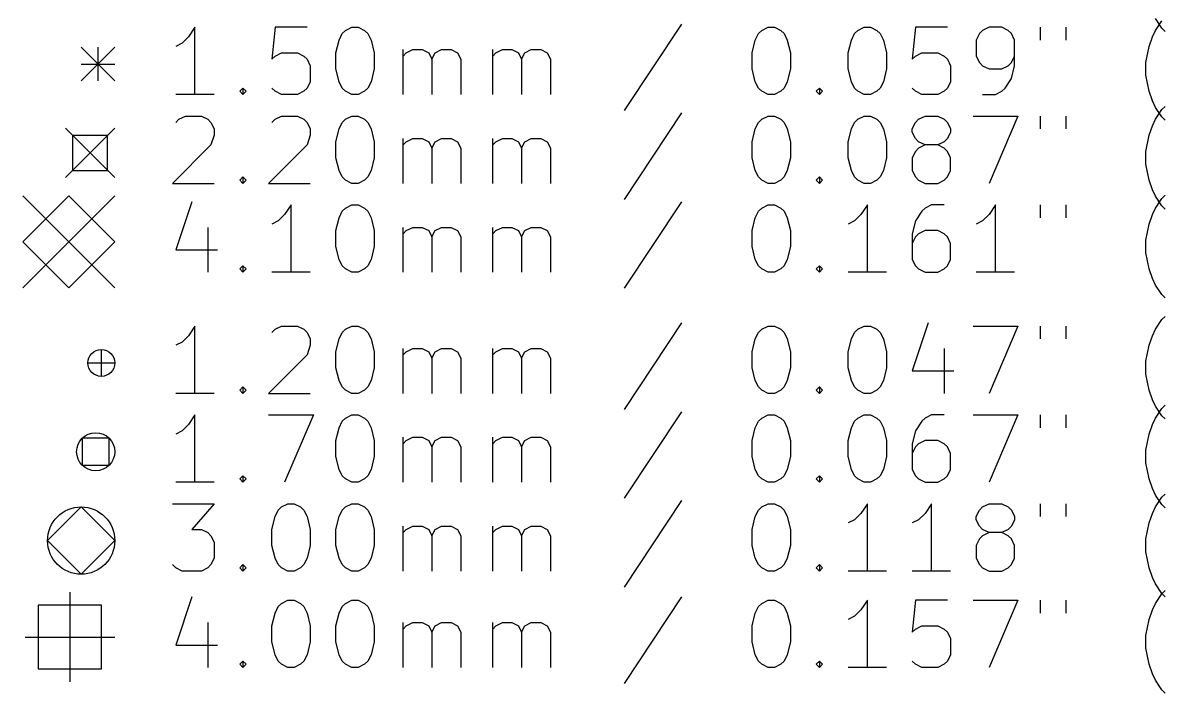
# Model space of a CAD drawing. Extents: x 77 to 225, y -213 to -36.
# Drawn here: x 77.1 to 128, y -212.5 to -182.6 of the extents above; entities that cross this region are included whole.
import ezdxf

# ---------------------------------------------------------------- set-up
doc = ezdxf.new("R2010")
doc.units = 0
doc.layers.add('BLACK', color=7, linetype='CONTINUOUS')

msp = doc.modelspace()

# ---------------------------------------------------------------- linework, layer by layer
at = {"layer": 'BLACK', "linetype": 'CONTINUOUS'}
for p, q in [((84.7336, -182.844), (84.4479, -183.273)), ((84.7336, -185.844), (84.7336, -182.844)), ((88.305, -182.844), (88.1621, -184.273)), ((89.7336, -182.844), (88.305, -182.844)), ((91.4479, -182.987), (91.7336, -182.844)), ((91.7336, -182.844), (92.0193, -182.844)), ((92.0193, -182.844), (92.305, -182.987)), ((106.448, -182.701), (103.876, -186.558)), ((110.019, -182.987), (110.305, -182.844)), ((110.305, -182.844), (110.591, -182.844)), ((110.591, -182.844), (110.876, -182.987)), ((114.305, -182.987), (114.591, -182.844)), ((114.591, -182.844), (114.876, -182.844)), ((114.876, -182.844), (115.162, -182.987)), ((116.876, -182.844), (116.734, -184.273)), ((118.305, -182.844), (116.876, -182.844)), ((120.162, -182.844), (119.876, -182.987)), ((120.734, -182.844), (120.162, -182.844)), ((121.019, -182.987), (120.734, -182.844)), ((122.448, -182.844), (122.448, -183.416)), ((123.591, -182.844), (123.591, -183.416)), ((127.876, -182.884), (127.591, -182.456)), ((127.591, -182.987), (127.876, -182.558)), ((128.019, -183.027), (127.876, -182.884)), ((84.4479, -183.273), (84.1621, -183.558)), ((91.0193, -183.987), (91.1621, -183.416)), ((91.1621, -183.416), (91.305, -183.13)), ((91.305, -183.13), (91.4479, -182.987)), ((92.305, -182.987), (92.4479, -183.13)), ((92.4479, -183.13), (92.5907, -183.416)), ((92.5907, -183.416), (92.7336, -183.987)), ((109.591, -183.987), (109.734, -183.416)), ((109.734, -183.416), (109.876, -183.13)), ((109.876, -183.13), (110.019, -182.987)), ((110.876, -182.987), (111.019, -183.13)), ((111.019, -183.13), (111.162, -183.416)), ((111.162, -183.416), (111.305, -183.987)), ((113.876, -183.987), (114.019, -183.416)), ((114.019, -183.416), (114.162, -183.13)), ((114.162, -183.13), (114.305, -182.987)), ((115.162, -182.987), (115.305, -183.13)), ((115.305, -183.13), (115.448, -183.416)), ((115.448, -183.416), (115.591, -183.987)), ((119.734, -183.13), (119.591, -183.416)), ((119.591, -183.416), (119.591, -184.13)), ((119.876, -182.987), (119.734, -183.13)), ((121.162, -183.13), (121.019, -182.987)), ((121.305, -183.416), (121.162, -183.13)), ((121.305, -184.558), (121.305, -183.416)), ((127.305, -183.701), (127.448, -183.273)), ((127.448, -183.273), (127.591, -182.987)), ((79.655, -183.737), (81.155, -185.237)), ((81.155, -183.737), (79.655, -185.237)), ((80.405, -183.737), (80.405, -185.237)), ((84.1621, -183.558), (83.8764, -183.701)), ((94.0193, -185.844), (94.0193, -183.844)), ((94.1621, -183.987), (94.4479, -183.844)), ((94.4479, -183.844), (94.8764, -183.844)), ((94.8764, -183.844), (95.1621, -183.987)), ((95.4479, -183.987), (95.7336, -183.844)), ((95.7336, -183.844), (96.1621, -183.844)), ((96.1621, -183.844), (96.4479, -183.987)), ((98.0193, -185.844), (98.0193, -183.844)), ((98.1621, -183.987), (98.4479, -183.844)), ((98.4479, -183.844), (98.8764, -183.844)), ((98.8764, -183.844), (99.1621, -183.987)), ((99.4479, -183.987), (99.7336, -183.844)), ((99.7336, -183.844), (100.162, -183.844)), ((100.162, -183.844), (100.448, -183.987)), ((127.162, -184.416), (127.305, -183.701)), ((79.655, -184.487), (81.155, -184.487)), ((88.1621, -184.273), (88.305, -184.13)), ((88.305, -184.13), (88.5907, -183.987)), ((88.5907, -183.987), (89.305, -183.987)), ((89.305, -183.987), (89.5907, -184.13)), ((89.5907, -184.13), (89.7336, -184.273)), ((89.7336, -184.273), (89.8764, -184.558)), ((91.0193, -184.701), (91.0193, -183.987)), ((92.7336, -183.987), (92.7336, -184.701)), ((94.0193, -184.13), (94.1621, -183.987)), ((95.1621, -183.987), (95.305, -184.273)), ((95.305, -184.273), (95.4479, -183.987)), ((95.305, -184.273), (95.305, -185.844)), ((96.4479, -183.987), (96.5907, -184.273)), ((96.5907, -184.273), (96.5907, -185.844)), ((98.0193, -184.13), (98.1621, -183.987)), ((99.1621, -183.987), (99.305, -184.273)), ((99.305, -184.273), (99.4479, -183.987)), ((99.305, -184.273), (99.305, -185.844)), ((100.448, -183.987), (100.591, -184.273)), ((100.591, -184.273), (100.591, -185.844)), ((109.591, -184.701), (109.591, -183.987)), ((111.305, -183.987), (111.305, -184.701)), ((113.876, -184.701), (113.876, -183.987)), ((115.591, -183.987), (115.591, -184.701)), ((116.734, -184.273), (116.876, -184.13)), ((116.876, -184.13), (117.162, -183.987)), ((117.162, -183.987), (117.876, -183.987)), ((117.876, -183.987), (118.162, -184.13)), ((118.162, -184.13), (118.305, -184.273)), ((118.305, -184.273), (118.448, -184.558)), ((119.591, -184.13), (119.734, -184.416)), ((119.734, -184.416), (119.876, -184.558)), ((121.019, -184.558), (121.162, -184.416)), ((121.162, -184.416), (121.305, -184.13)), ((127.162, -184.987), (127.162, -184.416)), ((89.8764, -184.558), (89.8764, -185.273)), ((91.1621, -185.273), (91.0193, -184.701)), ((92.7336, -184.701), (92.5907, -185.273)), ((109.734, -185.273), (109.591, -184.701)), ((111.305, -184.701), (111.162, -185.273)), ((114.019, -185.273), (113.876, -184.701)), ((115.591, -184.701), (115.448, -185.273)), ((118.448, -184.558), (118.448, -185.273)), ((119.876, -184.558), (120.162, -184.701)), ((120.162, -184.701), (120.734, -184.701)), ((120.734, -184.701), (121.019, -184.558)), ((121.162, -185.13), (121.305, -184.558)), ((127.305, -185.701), (127.162, -184.987)), ((89.8764, -185.273), (89.7336, -185.558)), ((91.305, -185.558), (91.1621, -185.273)), ((92.5907, -185.273), (92.4479, -185.558)), ((109.876, -185.558), (109.734, -185.273)), ((111.162, -185.273), (111.019, -185.558)), ((114.162, -185.558), (114.019, -185.273)), ((115.448, -185.273), (115.305, -185.558)), ((118.448, -185.273), (118.305, -185.558)), ((120.876, -185.558), (121.162, -185.13)), ((85.5907, -185.844), (83.8764, -185.844)), ((86.7336, -185.701), (86.8764, -185.558)), ((86.8764, -185.844), (86.7336, -185.701)), ((86.8764, -185.558), (87.0193, -185.701)), ((86.8764, -185.558), (86.8764, -185.844)), ((87.0193, -185.701), (86.8764, -185.844)), ((88.305, -185.701), (88.1621, -185.558)), ((88.5907, -185.844), (88.305, -185.701)), ((89.305, -185.844), (88.5907, -185.844)), ((89.5907, -185.701), (89.305, -185.844)), ((89.7336, -185.558), (89.5907, -185.701)), ((91.4479, -185.701), (91.305, -185.558)), ((91.7336, -185.844), (91.4479, -185.701)), ((92.0193, -185.844), (91.7336, -185.844)), ((92.305, -185.701), (92.0193, -185.844)), ((92.4479, -185.558), (92.305, -185.701)), ((110.019, -185.701), (109.876, -185.558)), ((110.305, -185.844), (110.019, -185.701)), ((110.591, -185.844), (110.305, -185.844)), ((110.876, -185.701), (110.591, -185.844)), ((111.019, -185.558), (110.876, -185.701)), ((112.448, -185.701), (112.591, -185.558)), ((112.591, -185.844), (112.448, -185.701)), ((112.591, -185.558), (112.734, -185.701)), ((112.591, -185.558), (112.591, -185.844)), ((112.734, -185.701), (112.591, -185.844)), ((114.305, -185.701), (114.162, -185.558)), ((114.591, -185.844), (114.305, -185.701)), ((114.876, -185.844), (114.591, -185.844)), ((115.162, -185.701), (114.876, -185.844)), ((115.305, -185.558), (115.162, -185.701)), ((116.876, -185.701), (116.734, -185.558)), ((117.162, -185.844), (116.876, -185.701)), ((117.876, -185.844), (117.162, -185.844)), ((118.162, -185.701), (117.876, -185.844)), ((118.305, -185.558), (118.162, -185.701)), ((119.876, -185.844), (120.448, -185.844)), ((120.448, -185.844), (120.734, -185.701)), ((120.734, -185.701), (120.876, -185.558)), ((127.448, -186.13), (127.305, -185.701)), ((127.591, -186.416), (127.448, -186.13)), ((127.876, -186.844), (127.591, -186.416)), ((127.591, -186.947), (127.876, -186.518)), ((127.876, -186.518), (128.019, -186.376)), ((83.8764, -187.09), (84.0193, -186.947)), ((84.0193, -186.947), (84.305, -186.804)), ((84.305, -186.804), (85.0193, -186.804)), ((85.0193, -186.804), (85.305, -186.947)), ((85.305, -186.947), (85.4479, -187.09)), ((88.1621, -187.09), (88.305, -186.947)), ((88.305, -186.947), (88.5907, -186.804)), ((88.5907, -186.804), (89.305, -186.804)), ((89.305, -186.804), (89.5907, -186.947)), ((89.5907, -186.947), (89.7336, -187.09)), ((91.305, -187.09), (91.4479, -186.947)), ((91.4479, -186.947), (91.7336, -186.804)), ((91.7336, -186.804), (92.0193, -186.804)), ((92.0193, -186.804), (92.305, -186.947)), ((92.305, -186.947), (92.4479, -187.09)), ((106.448, -186.661), (103.876, -190.518)), ((109.876, -187.09), (110.019, -186.947)), ((110.019, -186.947), (110.305, -186.804)), ((110.305, -186.804), (110.591, -186.804)), ((110.591, -186.804), (110.876, -186.947)), ((110.876, -186.947), (111.019, -187.09)), ((114.162, -187.09), (114.305, -186.947)), ((114.305, -186.947), (114.591, -186.804)), ((114.591, -186.804), (114.876, -186.804)), ((114.876, -186.804), (115.162, -186.947)), ((115.162, -186.947), (115.305, -187.09)), ((116.876, -187.09), (117.019, -186.947)), ((117.019, -186.947), (117.305, -186.804)), ((117.305, -186.804), (117.876, -186.804)), ((117.876, -186.804), (118.162, -186.947)), ((118.162, -186.947), (118.305, -187.09)), ((119.448, -186.804), (121.448, -186.804)), ((121.448, -186.804), (120.162, -189.804)), ((122.448, -186.804), (122.448, -187.376)), ((123.591, -186.804), (123.591, -187.376)), ((127.448, -187.233), (127.591, -186.947)), ((128.019, -186.987), (127.876, -186.844)), ((78.955, -187.347), (81.155, -189.547)), ((81.155, -187.347), (78.955, -189.547)), ((85.4479, -187.09), (85.5907, -187.376)), ((85.5907, -187.376), (85.5907, -187.661)), ((89.7336, -187.09), (89.8764, -187.376)), ((89.8764, -187.376), (89.8764, -187.661)), ((91.0193, -187.947), (91.1621, -187.376)), ((91.1621, -187.376), (91.305, -187.09)), ((92.4479, -187.09), (92.5907, -187.376)), ((92.5907, -187.376), (92.7336, -187.947)), ((109.591, -187.947), (109.734, -187.376)), ((109.734, -187.376), (109.876, -187.09)), ((111.019, -187.09), (111.162, -187.376)), ((111.162, -187.376), (111.305, -187.947)), ((113.876, -187.947), (114.019, -187.376)), ((114.019, -187.376), (114.162, -187.09)), ((115.305, -187.09), (115.448, -187.376)), ((115.448, -187.376), (115.591, -187.947)), ((116.734, -187.376), (116.876, -187.09)), ((116.734, -187.518), (116.734, -187.376)), ((116.876, -187.804), (116.734, -187.518)), ((118.305, -187.09), (118.448, -187.376)), ((118.448, -187.518), (118.305, -187.804)), ((118.448, -187.376), (118.448, -187.518)), ((127.305, -187.661), (127.448, -187.233)), ((80.8328, -187.669), (79.2772, -187.669)), ((79.2772, -187.669), (79.2772, -189.225)), ((80.8328, -189.225), (80.8328, -187.669)), ((85.5907, -187.661), (85.4479, -188.09)), ((89.8764, -187.661), (89.7336, -188.09)), ((91.0193, -188.661), (91.0193, -187.947)), ((92.7336, -187.947), (92.7336, -188.661)), ((94.0193, -189.804), (94.0193, -187.804)), ((94.0193, -188.09), (94.1621, -187.947)), ((94.1621, -187.947), (94.4479, -187.804)), ((94.4479, -187.804), (94.8764, -187.804)), ((94.8764, -187.804), (95.1621, -187.947)), ((95.1621, -187.947), (95.305, -188.233)), ((95.305, -188.233), (95.4479, -187.947)), ((95.4479, -187.947), (95.7336, -187.804)), ((95.7336, -187.804), (96.1621, -187.804)), ((96.1621, -187.804), (96.4479, -187.947)), ((96.4479, -187.947), (96.5907, -188.233)), ((98.0193, -189.804), (98.0193, -187.804)), ((98.0193, -188.09), (98.1621, -187.947)), ((98.1621, -187.947), (98.4479, -187.804)), ((98.4479, -187.804), (98.8764, -187.804)), ((98.8764, -187.804), (99.1621, -187.947)), ((99.1621, -187.947), (99.305, -188.233)), ((99.305, -188.233), (99.4479, -187.947)), ((99.4479, -187.947), (99.7336, -187.804)), ((99.7336, -187.804), (100.162, -187.804)), ((100.162, -187.804), (100.448, -187.947)), ((100.448, -187.947), (100.591, -188.233)), ((109.591, -188.661), (109.591, -187.947)), ((111.305, -187.947), (111.305, -188.661)), ((113.876, -188.661), (113.876, -187.947)), ((115.591, -187.947), (115.591, -188.661)), ((117.019, -187.947), (116.876, -187.804)), ((117.305, -188.09), (117.019, -187.947)), ((118.162, -187.947), (117.876, -188.09)), ((118.305, -187.804), (118.162, -187.947)), ((127.162, -188.376), (127.305, -187.661)), ((85.4479, -188.09), (83.7336, -189.804)), ((89.7336, -188.09), (88.0193, -189.804)), ((95.305, -188.233), (95.305, -189.804)), ((96.5907, -188.233), (96.5907, -189.804)), ((99.305, -188.233), (99.305, -189.804)), ((100.591, -188.233), (100.591, -189.804)), ((116.876, -188.376), (116.734, -188.661)), ((117.019, -188.233), (116.876, -188.376)), ((117.305, -188.09), (117.019, -188.233)), ((117.876, -188.09), (117.305, -188.09)), ((118.162, -188.233), (117.876, -188.09)), ((118.305, -188.376), (118.162, -188.233)), ((118.448, -188.661), (118.305, -188.376)), ((127.162, -188.947), (127.162, -188.376)), ((91.1621, -189.233), (91.0193, -188.661)), ((92.7336, -188.661), (92.5907, -189.233)), ((109.734, -189.233), (109.591, -188.661)), ((111.305, -188.661), (111.162, -189.233)), ((114.019, -189.233), (113.876, -188.661)), ((115.591, -188.661), (115.448, -189.233)), ((116.734, -188.661), (116.734, -189.233)), ((118.448, -189.233), (118.448, -188.661)), ((127.305, -189.661), (127.162, -188.947)), ((79.2772, -189.225), (80.8328, -189.225)), ((86.7336, -189.661), (86.8764, -189.518)), ((86.8764, -189.518), (87.0193, -189.661)), ((86.8764, -189.518), (86.8764, -189.804)), ((91.305, -189.518), (91.1621, -189.233)), ((91.4479, -189.661), (91.305, -189.518)), ((92.4479, -189.518), (92.305, -189.661)), ((92.5907, -189.233), (92.4479, -189.518)), ((109.876, -189.518), (109.734, -189.233)), ((110.019, -189.661), (109.876, -189.518)), ((111.019, -189.518), (110.876, -189.661)), ((111.162, -189.233), (111.019, -189.518)), ((112.448, -189.661), (112.591, -189.518)), ((112.591, -189.518), (112.734, -189.661)), ((112.591, -189.518), (112.591, -189.804)), ((114.162, -189.518), (114.019, -189.233)), ((114.305, -189.661), (114.162, -189.518)), ((115.305, -189.518), (115.162, -189.661)), ((115.448, -189.233), (115.305, -189.518)), ((116.734, -189.233), (116.876, -189.518)), ((116.876, -189.518), (117.019, -189.661)), ((118.162, -189.661), (118.305, -189.518)), ((118.305, -189.518), (118.448, -189.233)), ((83.7336, -189.804), (85.5907, -189.804)), ((86.8764, -189.804), (86.7336, -189.661)), ((87.0193, -189.661), (86.8764, -189.804)), ((88.0193, -189.804), (89.8764, -189.804)), ((91.7336, -189.804), (91.4479, -189.661)), ((92.0193, -189.804), (91.7336, -189.804)), ((92.305, -189.661), (92.0193, -189.804)), ((110.305, -189.804), (110.019, -189.661)), ((110.591, -189.804), (110.305, -189.804)), ((110.876, -189.661), (110.591, -189.804)), ((112.591, -189.804), (112.448, -189.661)), ((112.734, -189.661), (112.591, -189.804)), ((114.591, -189.804), (114.305, -189.661)), ((114.876, -189.804), (114.591, -189.804)), ((115.162, -189.661), (114.876, -189.804)), ((117.019, -189.661), (117.305, -189.804)), ((117.305, -189.804), (117.876, -189.804)), ((117.876, -189.804), (118.162, -189.661)), ((127.448, -190.09), (127.305, -189.661)), ((127.591, -190.376), (127.448, -190.09)), ((77.055, -190.357), (81.155, -194.457)), ((81.155, -190.357), (77.055, -194.457)), ((79.105, -190.357), (77.055, -192.407)), ((81.155, -192.407), (79.105, -190.357)), ((127.876, -190.804), (127.591, -190.376)), ((127.591, -190.907), (127.876, -190.478)), ((127.876, -190.478), (128.019, -190.336)), ((84.5907, -190.621), (83.8764, -192.764)), ((89.0193, -190.764), (88.7336, -191.193)), ((89.0193, -193.764), (89.0193, -190.764)), ((91.1621, -191.336), (91.305, -191.05)), ((91.305, -191.05), (91.4479, -190.907)), ((91.4479, -190.907), (91.7336, -190.764)), ((91.7336, -190.764), (92.0193, -190.764)), ((92.0193, -190.764), (92.305, -190.907)), ((92.305, -190.907), (92.4479, -191.05)), ((92.4479, -191.05), (92.5907, -191.336)), ((106.448, -190.621), (103.876, -194.478)), ((109.734, -191.336), (109.876, -191.05)), ((109.876, -191.05), (110.019, -190.907)), ((110.019, -190.907), (110.305, -190.764)), ((110.305, -190.764), (110.591, -190.764)), ((110.591, -190.764), (110.876, -190.907)), ((110.876, -190.907), (111.019, -191.05)), ((111.019, -191.05), (111.162, -191.336)), ((114.734, -190.764), (114.448, -191.193)), ((114.734, -193.764), (114.734, -190.764)), ((117.162, -191.05), (116.876, -191.478)), ((117.305, -190.907), (117.162, -191.05)), ((117.591, -190.764), (117.305, -190.907)), ((118.162, -190.764), (117.591, -190.764)), ((120.448, -190.764), (120.162, -191.193)), ((120.448, -193.764), (120.448, -190.764)), ((122.448, -190.764), (122.448, -191.336)), ((123.591, -190.764), (123.591, -191.336)), ((127.448, -191.193), (127.591, -190.907)), ((128.019, -190.947), (127.876, -190.804)), ((88.4479, -191.478), (88.1621, -191.621)), ((88.7336, -191.193), (88.4479, -191.478)), ((91.0193, -191.907), (91.1621, -191.336)), ((92.5907, -191.336), (92.7336, -191.907)), ((109.591, -191.907), (109.734, -191.336)), ((111.162, -191.336), (111.305, -191.907)), ((114.162, -191.478), (113.876, -191.621)), ((114.448, -191.193), (114.162, -191.478)), ((116.876, -191.478), (116.734, -192.05)), ((119.876, -191.478), (119.591, -191.621)), ((120.162, -191.193), (119.876, -191.478)), ((127.162, -192.336), (127.305, -191.621)), ((127.305, -191.621), (127.448, -191.193)), ((85.305, -191.764), (85.305, -193.764)), ((91.0193, -192.621), (91.0193, -191.907)), ((92.7336, -191.907), (92.7336, -192.621)), ((94.0193, -193.764), (94.0193, -191.764)), ((94.0193, -192.05), (94.1621, -191.907)), ((94.1621, -191.907), (94.4479, -191.764)), ((94.4479, -191.764), (94.8764, -191.764)), ((94.8764, -191.764), (95.1621, -191.907)), ((95.1621, -191.907), (95.305, -192.193)), ((95.305, -192.193), (95.4479, -191.907)), ((95.4479, -191.907), (95.7336, -191.764)), ((95.7336, -191.764), (96.1621, -191.764)), ((96.1621, -191.764), (96.4479, -191.907)), ((96.4479, -191.907), (96.5907, -192.193)), ((98.0193, -193.764), (98.0193, -191.764)), ((98.0193, -192.05), (98.1621, -191.907)), ((98.1621, -191.907), (98.4479, -191.764)), ((98.4479, -191.764), (98.8764, -191.764)), ((98.8764, -191.764), (99.1621, -191.907)), ((99.1621, -191.907), (99.305, -192.193)), ((99.305, -192.193), (99.4479, -191.907)), ((99.4479, -191.907), (99.7336, -191.764)), ((99.7336, -191.764), (100.162, -191.764)), ((100.162, -191.764), (100.448, -191.907)), ((100.448, -191.907), (100.591, -192.193)), ((109.591, -192.621), (109.591, -191.907)), ((111.305, -191.907), (111.305, -192.621)), ((116.734, -192.05), (116.734, -193.193)), ((117.019, -192.05), (116.876, -192.193)), ((117.305, -191.907), (117.019, -192.05)), ((117.876, -191.907), (117.305, -191.907)), ((118.162, -192.05), (117.876, -191.907)), ((118.305, -192.193), (118.162, -192.05)), ((77.055, -192.407), (79.105, -194.457)), ((79.105, -194.457), (81.155, -192.407)), ((91.1621, -193.193), (91.0193, -192.621)), ((92.7336, -192.621), (92.5907, -193.193)), ((95.305, -192.193), (95.305, -193.764)), ((96.5907, -192.193), (96.5907, -193.764)), ((99.305, -192.193), (99.305, -193.764)), ((100.591, -192.193), (100.591, -193.764)), ((109.734, -193.193), (109.591, -192.621)), ((111.305, -192.621), (111.162, -193.193)), ((116.876, -192.193), (116.734, -192.478)), ((118.448, -192.478), (118.305, -192.193)), ((118.448, -193.193), (118.448, -192.478)), ((127.162, -192.907), (127.162, -192.336)), ((83.8764, -192.764), (85.7336, -192.764)), ((127.305, -193.621), (127.162, -192.907)), ((86.7336, -193.621), (86.8764, -193.478)), ((86.8764, -193.764), (86.7336, -193.621)), ((86.8764, -193.478), (87.0193, -193.621)), ((86.8764, -193.478), (86.8764, -193.764)), ((87.0193, -193.621), (86.8764, -193.764)), ((91.305, -193.478), (91.1621, -193.193)), ((91.4479, -193.621), (91.305, -193.478)), ((91.7336, -193.764), (91.4479, -193.621)), ((92.305, -193.621), (92.0193, -193.764)), ((92.4479, -193.478), (92.305, -193.621)), ((92.5907, -193.193), (92.4479, -193.478)), ((109.876, -193.478), (109.734, -193.193)), ((110.019, -193.621), (109.876, -193.478)), ((110.305, -193.764), (110.019, -193.621)), ((110.876, -193.621), (110.591, -193.764)), ((111.019, -193.478), (110.876, -193.621)), ((111.162, -193.193), (111.019, -193.478)), ((112.448, -193.621), (112.591, -193.478)), ((112.591, -193.764), (112.448, -193.621)), ((112.591, -193.478), (112.734, -193.621)), ((112.591, -193.478), (112.591, -193.764)), ((112.734, -193.621), (112.591, -193.764)), ((116.734, -193.193), (116.876, -193.478)), ((116.876, -193.478), (117.019, -193.621)), ((117.019, -193.621), (117.305, -193.764)), ((117.876, -193.764), (118.162, -193.621)), ((118.162, -193.621), (118.305, -193.478)), ((118.305, -193.478), (118.448, -193.193)), ((127.448, -194.05), (127.305, -193.621)), ((89.8764, -193.764), (88.1621, -193.764)), ((92.0193, -193.764), (91.7336, -193.764)), ((110.591, -193.764), (110.305, -193.764)), ((115.591, -193.764), (113.876, -193.764)), ((117.305, -193.764), (117.876, -193.764)), ((121.305, -193.764), (119.591, -193.764)), ((127.591, -194.336), (127.448, -194.05)), ((127.876, -194.764), (127.591, -194.336)), ((128.019, -194.907), (127.876, -194.764)), ((84.7336, -196.164), (84.4479, -196.593)), ((84.7336, -199.164), (84.7336, -196.164)), ((88.305, -196.307), (88.5907, -196.164)), ((88.5907, -196.164), (89.305, -196.164)), ((89.305, -196.164), (89.5907, -196.307)), ((91.4479, -196.307), (91.7336, -196.164)), ((91.7336, -196.164), (92.0193, -196.164)), ((92.0193, -196.164), (92.305, -196.307)), ((106.448, -196.021), (103.876, -199.878)), ((110.019, -196.307), (110.305, -196.164)), ((110.305, -196.164), (110.591, -196.164)), ((110.591, -196.164), (110.876, -196.307)), ((114.305, -196.307), (114.591, -196.164)), ((114.591, -196.164), (114.876, -196.164)), ((114.876, -196.164), (115.162, -196.307)), ((117.448, -196.021), (116.734, -198.164)), ((119.448, -196.164), (121.448, -196.164)), ((121.448, -196.164), (120.162, -199.164)), ((122.448, -196.164), (122.448, -196.736)), ((123.591, -196.164), (123.591, -196.736)), ((127.591, -196.307), (127.876, -195.878)), ((127.876, -195.878), (128.019, -195.736)), ((84.4479, -196.593), (84.1621, -196.878)), ((88.1621, -196.45), (88.305, -196.307)), ((89.5907, -196.307), (89.7336, -196.45)), ((89.7336, -196.45), (89.8764, -196.736)), ((91.1621, -196.736), (91.305, -196.45)), ((91.305, -196.45), (91.4479, -196.307)), ((92.305, -196.307), (92.4479, -196.45)), ((92.4479, -196.45), (92.5907, -196.736)), ((109.734, -196.736), (109.876, -196.45)), ((109.876, -196.45), (110.019, -196.307)), ((110.876, -196.307), (111.019, -196.45)), ((111.019, -196.45), (111.162, -196.736)), ((114.019, -196.736), (114.162, -196.45)), ((114.162, -196.45), (114.305, -196.307)), ((115.162, -196.307), (115.305, -196.45)), ((115.305, -196.45), (115.448, -196.736)), ((127.305, -197.021), (127.448, -196.593)), ((127.448, -196.593), (127.591, -196.307)), ((80.555, -197.207), (80.555, -198.407)), ((84.1621, -196.878), (83.8764, -197.021)), ((89.8764, -197.021), (89.7336, -197.45)), ((89.8764, -196.736), (89.8764, -197.021)), ((91.0193, -197.307), (91.1621, -196.736)), ((92.5907, -196.736), (92.7336, -197.307)), ((94.0193, -199.164), (94.0193, -197.164)), ((94.1621, -197.307), (94.4479, -197.164)), ((94.4479, -197.164), (94.8764, -197.164)), ((94.8764, -197.164), (95.1621, -197.307)), ((95.4479, -197.307), (95.7336, -197.164)), ((95.7336, -197.164), (96.1621, -197.164)), ((96.1621, -197.164), (96.4479, -197.307)), ((98.0193, -199.164), (98.0193, -197.164)), ((98.1621, -197.307), (98.4479, -197.164)), ((98.4479, -197.164), (98.8764, -197.164)), ((98.8764, -197.164), (99.1621, -197.307)), ((99.4479, -197.307), (99.7336, -197.164)), ((99.7336, -197.164), (100.162, -197.164)), ((100.162, -197.164), (100.448, -197.307)), ((109.591, -197.307), (109.734, -196.736)), ((111.162, -196.736), (111.305, -197.307)), ((113.876, -197.307), (114.019, -196.736)), ((115.448, -196.736), (115.591, -197.307)), ((118.162, -197.164), (118.162, -199.164)), ((127.162, -197.736), (127.305, -197.021)), ((89.7336, -197.45), (88.0193, -199.164)), ((91.0193, -198.021), (91.0193, -197.307)), ((92.7336, -197.307), (92.7336, -198.021)), ((94.0193, -197.45), (94.1621, -197.307)), ((95.1621, -197.307), (95.305, -197.593)), ((95.305, -197.593), (95.4479, -197.307)), ((95.305, -197.593), (95.305, -199.164)), ((96.4479, -197.307), (96.5907, -197.593)), ((96.5907, -197.593), (96.5907, -199.164)), ((98.0193, -197.45), (98.1621, -197.307)), ((99.1621, -197.307), (99.305, -197.593)), ((99.305, -197.593), (99.4479, -197.307)), ((99.305, -197.593), (99.305, -199.164)), ((100.448, -197.307), (100.591, -197.593)), ((100.591, -197.593), (100.591, -199.164)), ((109.591, -198.021), (109.591, -197.307)), ((111.305, -197.307), (111.305, -198.021)), ((113.876, -198.021), (113.876, -197.307)), ((115.591, -197.307), (115.591, -198.021)), ((127.162, -198.307), (127.162, -197.736)), ((79.955, -197.807), (81.155, -197.807)), ((91.1621, -198.593), (91.0193, -198.021)), ((92.7336, -198.021), (92.5907, -198.593)), ((109.734, -198.593), (109.591, -198.021)), ((111.305, -198.021), (111.162, -198.593)), ((114.019, -198.593), (113.876, -198.021)), ((115.591, -198.021), (115.448, -198.593)), ((116.734, -198.164), (118.591, -198.164)), ((91.305, -198.878), (91.1621, -198.593)), ((92.5907, -198.593), (92.4479, -198.878)), ((109.876, -198.878), (109.734, -198.593)), ((111.162, -198.593), (111.019, -198.878)), ((114.162, -198.878), (114.019, -198.593)), ((115.448, -198.593), (115.305, -198.878)), ((127.305, -199.021), (127.162, -198.307)), ((85.5907, -199.164), (83.8764, -199.164)), ((86.7336, -199.021), (86.8764, -198.878)), ((86.8764, -199.164), (86.7336, -199.021)), ((86.8764, -198.878), (87.0193, -199.021)), ((86.8764, -198.878), (86.8764, -199.164)), ((87.0193, -199.021), (86.8764, -199.164)), ((88.0193, -199.164), (89.8764, -199.164)), ((91.4479, -199.021), (91.305, -198.878)), ((91.7336, -199.164), (91.4479, -199.021)), ((92.0193, -199.164), (91.7336, -199.164)), ((92.305, -199.021), (92.0193, -199.164)), ((92.4479, -198.878), (92.305, -199.021)), ((110.019, -199.021), (109.876, -198.878)), ((110.305, -199.164), (110.019, -199.021)), ((110.591, -199.164), (110.305, -199.164)), ((110.876, -199.021), (110.591, -199.164)), ((111.019, -198.878), (110.876, -199.021)), ((112.448, -199.021), (112.591, -198.878)), ((112.591, -199.164), (112.448, -199.021)), ((112.591, -198.878), (112.734, -199.021)), ((112.591, -198.878), (112.591, -199.164)), ((112.734, -199.021), (112.591, -199.164)), ((114.305, -199.021), (114.162, -198.878)), ((114.591, -199.164), (114.305, -199.021)), ((114.876, -199.164), (114.591, -199.164)), ((115.162, -199.021), (114.876, -199.164)), ((115.305, -198.878), (115.162, -199.021)), ((127.448, -199.45), (127.305, -199.021)), ((127.591, -199.736), (127.448, -199.45)), ((127.876, -200.164), (127.591, -199.736)), ((127.876, -199.838), (128.019, -199.696)), ((84.7336, -200.124), (84.4479, -200.553)), ((84.7336, -203.124), (84.7336, -200.124)), ((88.0193, -200.124), (90.0193, -200.124)), ((90.0193, -200.124), (88.7336, -203.124)), ((91.305, -200.41), (91.4479, -200.267)), ((91.4479, -200.267), (91.7336, -200.124)), ((91.7336, -200.124), (92.0193, -200.124)), ((92.0193, -200.124), (92.305, -200.267)), ((92.305, -200.267), (92.4479, -200.41)), ((106.448, -199.981), (103.876, -203.838)), ((109.876, -200.41), (110.019, -200.267)), ((110.019, -200.267), (110.305, -200.124)), ((110.305, -200.124), (110.591, -200.124)), ((110.591, -200.124), (110.876, -200.267)), ((110.876, -200.267), (111.019, -200.41)), ((114.162, -200.41), (114.305, -200.267)), ((114.305, -200.267), (114.591, -200.124)), ((114.591, -200.124), (114.876, -200.124)), ((114.876, -200.124), (115.162, -200.267)), ((115.162, -200.267), (115.305, -200.41)), ((117.305, -200.267), (117.162, -200.41)), ((117.591, -200.124), (117.305, -200.267)), ((118.162, -200.124), (117.591, -200.124)), ((119.448, -200.124), (121.448, -200.124)), ((121.448, -200.124), (120.162, -203.124)), ((122.448, -200.124), (122.448, -200.696)), ((123.591, -200.124), (123.591, -200.696)), ((127.448, -200.553), (127.591, -200.267)), ((127.591, -200.267), (127.876, -199.838)), ((128.019, -200.307), (127.876, -200.164)), ((84.4479, -200.553), (84.1621, -200.838)), ((91.0193, -201.267), (91.1621, -200.696)), ((91.1621, -200.696), (91.305, -200.41)), ((92.4479, -200.41), (92.5907, -200.696)), ((92.5907, -200.696), (92.7336, -201.267)), ((109.591, -201.267), (109.734, -200.696)), ((109.734, -200.696), (109.876, -200.41)), ((111.019, -200.41), (111.162, -200.696)), ((111.162, -200.696), (111.305, -201.267)), ((113.876, -201.267), (114.019, -200.696)), ((114.019, -200.696), (114.162, -200.41)), ((115.305, -200.41), (115.448, -200.696)), ((115.448, -200.696), (115.591, -201.267)), ((117.162, -200.41), (116.876, -200.838)), ((127.305, -200.981), (127.448, -200.553)), ((80.906, -201.166), (79.704, -201.166)), ((79.704, -201.166), (79.704, -202.368)), ((80.906, -202.368), (80.906, -201.166)), ((84.1621, -200.838), (83.8764, -200.981)), ((91.0193, -201.981), (91.0193, -201.267)), ((92.7336, -201.267), (92.7336, -201.981)), ((94.0193, -203.124), (94.0193, -201.124)), ((94.0193, -201.41), (94.1621, -201.267)), ((94.1621, -201.267), (94.4479, -201.124)), ((94.4479, -201.124), (94.8764, -201.124)), ((94.8764, -201.124), (95.1621, -201.267)), ((95.1621, -201.267), (95.305, -201.553)), ((95.305, -201.553), (95.4479, -201.267)), ((95.4479, -201.267), (95.7336, -201.124)), ((95.7336, -201.124), (96.1621, -201.124)), ((96.1621, -201.124), (96.4479, -201.267)), ((96.4479, -201.267), (96.5907, -201.553)), ((98.0193, -203.124), (98.0193, -201.124)), ((98.0193, -201.41), (98.1621, -201.267)), ((98.1621, -201.267), (98.4479, -201.124)), ((98.4479, -201.124), (98.8764, -201.124)), ((98.8764, -201.124), (99.1621, -201.267)), ((99.1621, -201.267), (99.305, -201.553)), ((99.305, -201.553), (99.4479, -201.267)), ((99.4479, -201.267), (99.7336, -201.124)), ((99.7336, -201.124), (100.162, -201.124)), ((100.162, -201.124), (100.448, -201.267)), ((100.448, -201.267), (100.591, -201.553)), ((109.591, -201.981), (109.591, -201.267)), ((111.305, -201.267), (111.305, -201.981)), ((113.876, -201.981), (113.876, -201.267)), ((115.591, -201.267), (115.591, -201.981)), ((116.876, -200.838), (116.734, -201.41)), ((117.305, -201.267), (117.019, -201.41)), ((117.876, -201.267), (117.305, -201.267)), ((118.162, -201.41), (117.876, -201.267)), ((127.162, -201.696), (127.305, -200.981)), ((95.305, -201.553), (95.305, -203.124)), ((96.5907, -201.553), (96.5907, -203.124)), ((99.305, -201.553), (99.305, -203.124)), ((100.591, -201.553), (100.591, -203.124)), ((116.734, -201.41), (116.734, -202.553)), ((116.876, -201.553), (116.734, -201.838)), ((117.019, -201.41), (116.876, -201.553)), ((118.305, -201.553), (118.162, -201.41)), ((118.448, -201.838), (118.305, -201.553)), ((127.162, -202.267), (127.162, -201.696)), ((91.1621, -202.553), (91.0193, -201.981)), ((92.7336, -201.981), (92.5907, -202.553)), ((109.734, -202.553), (109.591, -201.981)), ((111.305, -201.981), (111.162, -202.553)), ((114.019, -202.553), (113.876, -201.981)), ((115.591, -201.981), (115.448, -202.553)), ((118.448, -202.553), (118.448, -201.838)), ((127.305, -202.981), (127.162, -202.267)), ((79.704, -202.368), (80.906, -202.368)), ((91.305, -202.838), (91.1621, -202.553)), ((92.5907, -202.553), (92.4479, -202.838)), ((109.876, -202.838), (109.734, -202.553)), ((111.162, -202.553), (111.019, -202.838)), ((114.162, -202.838), (114.019, -202.553)), ((115.448, -202.553), (115.305, -202.838)), ((116.734, -202.553), (116.876, -202.838)), ((118.305, -202.838), (118.448, -202.553)), ((85.5907, -203.124), (83.8764, -203.124)), ((86.7336, -202.981), (86.8764, -202.838)), ((86.8764, -203.124), (86.7336, -202.981)), ((86.8764, -202.838), (87.0193, -202.981)), ((86.8764, -202.838), (86.8764, -203.124)), ((87.0193, -202.981), (86.8764, -203.124)), ((91.4479, -202.981), (91.305, -202.838)), ((91.7336, -203.124), (91.4479, -202.981)), ((92.0193, -203.124), (91.7336, -203.124)), ((92.305, -202.981), (92.0193, -203.124)), ((92.4479, -202.838), (92.305, -202.981)), ((110.019, -202.981), (109.876, -202.838)), ((110.305, -203.124), (110.019, -202.981)), ((110.591, -203.124), (110.305, -203.124)), ((110.876, -202.981), (110.591, -203.124)), ((111.019, -202.838), (110.876, -202.981)), ((112.448, -202.981), (112.591, -202.838)), ((112.591, -203.124), (112.448, -202.981)), ((112.591, -202.838), (112.734, -202.981)), ((112.591, -202.838), (112.591, -203.124)), ((112.734, -202.981), (112.591, -203.124)), ((114.305, -202.981), (114.162, -202.838)), ((114.591, -203.124), (114.305, -202.981)), ((114.876, -203.124), (114.591, -203.124)), ((115.162, -202.981), (114.876, -203.124)), ((115.305, -202.838), (115.162, -202.981)), ((116.876, -202.838), (117.019, -202.981)), ((117.019, -202.981), (117.305, -203.124)), ((117.305, -203.124), (117.876, -203.124)), ((117.876, -203.124), (118.162, -202.981)), ((118.162, -202.981), (118.305, -202.838)), ((127.448, -203.41), (127.305, -202.981)), ((127.591, -203.696), (127.448, -203.41)), ((127.876, -204.124), (127.591, -203.696)), ((127.591, -204.227), (127.876, -203.798)), ((127.876, -203.798), (128.019, -203.656)), ((79.655, -204.227), (78.155, -205.727)), ((81.155, -205.727), (79.655, -204.227)), ((83.7336, -204.084), (85.5907, -204.084)), ((85.5907, -204.084), (84.5907, -205.227)), ((88.4479, -204.37), (88.5907, -204.227)), ((88.5907, -204.227), (88.8764, -204.084)), ((88.8764, -204.084), (89.1621, -204.084)), ((89.1621, -204.084), (89.4479, -204.227)), ((89.4479, -204.227), (89.5907, -204.37)), ((91.305, -204.37), (91.4479, -204.227)), ((91.4479, -204.227), (91.7336, -204.084)), ((91.7336, -204.084), (92.0193, -204.084)), ((92.0193, -204.084), (92.305, -204.227)), ((92.305, -204.227), (92.4479, -204.37)), ((106.448, -203.941), (103.876, -207.798)), ((109.876, -204.37), (110.019, -204.227)), ((110.019, -204.227), (110.305, -204.084)), ((110.305, -204.084), (110.591, -204.084)), ((110.591, -204.084), (110.876, -204.227)), ((110.876, -204.227), (111.019, -204.37)), ((114.734, -204.084), (114.448, -204.513)), ((114.734, -207.084), (114.734, -204.084)), ((117.591, -204.084), (117.305, -204.513)), ((117.591, -207.084), (117.591, -204.084)), ((119.734, -204.37), (119.876, -204.227)), ((119.876, -204.227), (120.162, -204.084)), ((120.162, -204.084), (120.734, -204.084)), ((120.734, -204.084), (121.019, -204.227)), ((121.019, -204.227), (121.162, -204.37)), ((122.448, -204.084), (122.448, -204.656)), ((123.591, -204.084), (123.591, -204.656)), ((127.448, -204.513), (127.591, -204.227)), ((128.019, -204.267), (127.876, -204.124)), ((88.1621, -205.227), (88.305, -204.656)), ((88.305, -204.656), (88.4479, -204.37)), ((89.5907, -204.37), (89.7336, -204.656)), ((89.7336, -204.656), (89.8764, -205.227)), ((91.0193, -205.227), (91.1621, -204.656)), ((91.1621, -204.656), (91.305, -204.37)), ((92.4479, -204.37), (92.5907, -204.656)), ((92.5907, -204.656), (92.7336, -205.227)), ((109.591, -205.227), (109.734, -204.656)), ((109.734, -204.656), (109.876, -204.37)), ((111.019, -204.37), (111.162, -204.656)), ((111.162, -204.656), (111.305, -205.227)), ((114.162, -204.798), (113.876, -204.941)), ((114.448, -204.513), (114.162, -204.798)), ((117.019, -204.798), (116.734, -204.941)), ((117.305, -204.513), (117.019, -204.798)), ((119.591, -204.656), (119.734, -204.37)), ((119.591, -204.798), (119.591, -204.656)), ((119.734, -205.084), (119.591, -204.798)), ((121.162, -204.37), (121.305, -204.656)), ((121.305, -204.798), (121.162, -205.084)), ((121.305, -204.656), (121.305, -204.798)), ((127.305, -204.941), (127.448, -204.513)), ((84.5907, -205.227), (85.0193, -205.227)), ((85.0193, -205.227), (85.305, -205.37)), ((85.305, -205.37), (85.4479, -205.513)), ((88.1621, -205.941), (88.1621, -205.227)), ((89.8764, -205.227), (89.8764, -205.941)), ((91.0193, -205.941), (91.0193, -205.227)), ((92.7336, -205.227), (92.7336, -205.941)), ((94.0193, -207.084), (94.0193, -205.084)), ((94.0193, -205.37), (94.1621, -205.227)), ((94.1621, -205.227), (94.4479, -205.084)), ((94.4479, -205.084), (94.8764, -205.084)), ((94.8764, -205.084), (95.1621, -205.227)), ((95.1621, -205.227), (95.305, -205.513)), ((95.305, -205.513), (95.4479, -205.227)), ((95.4479, -205.227), (95.7336, -205.084)), ((95.7336, -205.084), (96.1621, -205.084)), ((96.1621, -205.084), (96.4479, -205.227)), ((96.4479, -205.227), (96.5907, -205.513)), ((98.0193, -207.084), (98.0193, -205.084)), ((98.0193, -205.37), (98.1621, -205.227)), ((98.1621, -205.227), (98.4479, -205.084)), ((98.4479, -205.084), (98.8764, -205.084)), ((98.8764, -205.084), (99.1621, -205.227)), ((99.1621, -205.227), (99.305, -205.513)), ((99.305, -205.513), (99.4479, -205.227)), ((99.4479, -205.227), (99.7336, -205.084)), ((99.7336, -205.084), (100.162, -205.084)), ((100.162, -205.084), (100.448, -205.227)), ((100.448, -205.227), (100.591, -205.513)), ((109.591, -205.941), (109.591, -205.227)), ((111.305, -205.227), (111.305, -205.941)), ((119.876, -205.227), (119.734, -205.084)), ((120.162, -205.37), (119.876, -205.227)), ((120.162, -205.37), (119.876, -205.513)), ((120.734, -205.37), (120.162, -205.37)), ((121.019, -205.227), (120.734, -205.37)), ((121.019, -205.513), (120.734, -205.37)), ((121.162, -205.084), (121.019, -205.227)), ((127.162, -205.656), (127.305, -204.941)), ((78.155, -205.727), (79.655, -207.227)), ((79.655, -207.227), (81.155, -205.727)), ((85.4479, -205.513), (85.5907, -205.798)), ((85.5907, -205.798), (85.5907, -206.513)), ((95.305, -205.513), (95.305, -207.084)), ((96.5907, -205.513), (96.5907, -207.084)), ((99.305, -205.513), (99.305, -207.084)), ((100.591, -205.513), (100.591, -207.084)), ((119.734, -205.656), (119.591, -205.941)), ((119.876, -205.513), (119.734, -205.656)), ((121.162, -205.656), (121.019, -205.513)), ((121.305, -205.941), (121.162, -205.656)), ((127.162, -206.227), (127.162, -205.656)), ((88.305, -206.513), (88.1621, -205.941)), ((89.8764, -205.941), (89.7336, -206.513)), ((91.1621, -206.513), (91.0193, -205.941)), ((92.7336, -205.941), (92.5907, -206.513)), ((109.734, -206.513), (109.591, -205.941)), ((111.305, -205.941), (111.162, -206.513)), ((119.591, -205.941), (119.591, -206.513)), ((121.305, -206.513), (121.305, -205.941)), ((127.305, -206.941), (127.162, -206.227)), ((83.8764, -206.941), (83.7336, -206.798)), ((85.4479, -206.798), (85.305, -206.941)), ((85.5907, -206.513), (85.4479, -206.798)), ((86.7336, -206.941), (86.8764, -206.798)), ((86.8764, -206.798), (87.0193, -206.941)), ((86.8764, -206.798), (86.8764, -207.084)), ((88.4479, -206.798), (88.305, -206.513)), ((88.5907, -206.941), (88.4479, -206.798)), ((89.5907, -206.798), (89.4479, -206.941)), ((89.7336, -206.513), (89.5907, -206.798)), ((91.305, -206.798), (91.1621, -206.513)), ((91.4479, -206.941), (91.305, -206.798)), ((92.4479, -206.798), (92.305, -206.941)), ((92.5907, -206.513), (92.4479, -206.798)), ((109.876, -206.798), (109.734, -206.513)), ((110.019, -206.941), (109.876, -206.798)), ((111.019, -206.798), (110.876, -206.941)), ((111.162, -206.513), (111.019, -206.798)), ((112.448, -206.941), (112.591, -206.798)), ((112.591, -206.798), (112.734, -206.941)), ((112.591, -206.798), (112.591, -207.084)), ((119.591, -206.513), (119.734, -206.798)), ((119.734, -206.798), (119.876, -206.941)), ((121.019, -206.941), (121.162, -206.798)), ((121.162, -206.798), (121.305, -206.513)), ((84.1621, -207.084), (83.8764, -206.941)), ((85.0193, -207.084), (84.1621, -207.084)), ((85.305, -206.941), (85.0193, -207.084)), ((86.8764, -207.084), (86.7336, -206.941)), ((87.0193, -206.941), (86.8764, -207.084)), ((88.8764, -207.084), (88.5907, -206.941)), ((89.1621, -207.084), (88.8764, -207.084)), ((89.4479, -206.941), (89.1621, -207.084)), ((91.7336, -207.084), (91.4479, -206.941)), ((92.0193, -207.084), (91.7336, -207.084)), ((92.305, -206.941), (92.0193, -207.084)), ((110.305, -207.084), (110.019, -206.941)), ((110.591, -207.084), (110.305, -207.084)), ((110.876, -206.941), (110.591, -207.084)), ((112.591, -207.084), (112.448, -206.941)), ((112.734, -206.941), (112.591, -207.084)), ((115.591, -207.084), (113.876, -207.084)), ((118.448, -207.084), (116.734, -207.084)), ((119.876, -206.941), (120.162, -207.084)), ((120.162, -207.084), (120.734, -207.084)), ((120.734, -207.084), (121.019, -206.941)), ((127.448, -207.37), (127.305, -206.941)), ((127.591, -207.656), (127.448, -207.37)), ((127.876, -208.084), (127.591, -207.656)), ((79.155, -208.027), (79.155, -212.027)), ((84.5907, -208.241), (83.8764, -210.384)), ((88.5907, -208.527), (88.8764, -208.384)), ((88.8764, -208.384), (89.1621, -208.384)), ((89.1621, -208.384), (89.4479, -208.527)), ((91.4479, -208.527), (91.7336, -208.384)), ((91.7336, -208.384), (92.0193, -208.384)), ((92.0193, -208.384), (92.305, -208.527)), ((106.448, -208.241), (103.876, -212.098)), ((110.019, -208.527), (110.305, -208.384)), ((110.305, -208.384), (110.591, -208.384)), ((110.591, -208.384), (110.876, -208.527)), ((114.734, -208.384), (114.448, -208.813)), ((114.734, -211.384), (114.734, -208.384)), ((116.876, -208.384), (116.734, -209.813)), ((118.305, -208.384), (116.876, -208.384)), ((119.448, -208.384), (121.448, -208.384)), ((121.448, -208.384), (120.162, -211.384)), ((122.448, -208.384), (122.448, -208.956)), ((123.591, -208.384), (123.591, -208.956)), ((127.591, -208.527), (127.876, -208.098)), ((127.876, -208.098), (128.019, -207.956)), ((128.019, -208.227), (127.876, -208.084)), ((80.5692, -208.613), (77.7408, -208.613)), ((77.7408, -208.613), (77.7408, -211.441)), ((80.5692, -211.441), (80.5692, -208.613)), ((88.305, -208.956), (88.4479, -208.67)), ((88.4479, -208.67), (88.5907, -208.527)), ((89.4479, -208.527), (89.5907, -208.67)), ((89.5907, -208.67), (89.7336, -208.956)), ((91.1621, -208.956), (91.305, -208.67)), ((91.305, -208.67), (91.4479, -208.527)), ((92.305, -208.527), (92.4479, -208.67)), ((92.4479, -208.67), (92.5907, -208.956)), ((109.734, -208.956), (109.876, -208.67)), ((109.876, -208.67), (110.019, -208.527)), ((110.876, -208.527), (111.019, -208.67)), ((111.019, -208.67), (111.162, -208.956)), ((114.448, -208.813), (114.162, -209.098)), ((127.305, -209.241), (127.448, -208.813)), ((127.448, -208.813), (127.591, -208.527)), ((85.305, -209.384), (85.305, -211.384)), ((88.1621, -209.527), (88.305, -208.956)), ((89.7336, -208.956), (89.8764, -209.527)), ((91.0193, -209.527), (91.1621, -208.956)), ((92.5907, -208.956), (92.7336, -209.527)), ((94.0193, -211.384), (94.0193, -209.384)), ((94.1621, -209.527), (94.4479, -209.384)), ((94.4479, -209.384), (94.8764, -209.384)), ((94.8764, -209.384), (95.1621, -209.527)), ((95.4479, -209.527), (95.7336, -209.384)), ((95.7336, -209.384), (96.1621, -209.384)), ((96.1621, -209.384), (96.4479, -209.527)), ((98.0193, -211.384), (98.0193, -209.384)), ((98.1621, -209.527), (98.4479, -209.384)), ((98.4479, -209.384), (98.8764, -209.384)), ((98.8764, -209.384), (99.1621, -209.527)), ((99.4479, -209.527), (99.7336, -209.384)), ((99.7336, -209.384), (100.162, -209.384)), ((100.162, -209.384), (100.448, -209.527)), ((109.591, -209.527), (109.734, -208.956)), ((111.162, -208.956), (111.305, -209.527)), ((114.162, -209.098), (113.876, -209.241)), ((127.162, -209.956), (127.305, -209.241)), ((88.1621, -210.241), (88.1621, -209.527)), ((89.8764, -209.527), (89.8764, -210.241)), ((91.0193, -210.241), (91.0193, -209.527)), ((92.7336, -209.527), (92.7336, -210.241)), ((94.0193, -209.67), (94.1621, -209.527)), ((95.1621, -209.527), (95.305, -209.813)), ((95.305, -209.813), (95.4479, -209.527)), ((95.305, -209.813), (95.305, -211.384)), ((96.4479, -209.527), (96.5907, -209.813)), ((96.5907, -209.813), (96.5907, -211.384)), ((98.0193, -209.67), (98.1621, -209.527)), ((99.1621, -209.527), (99.305, -209.813)), ((99.305, -209.813), (99.4479, -209.527)), ((99.305, -209.813), (99.305, -211.384)), ((100.448, -209.527), (100.591, -209.813)), ((100.591, -209.813), (100.591, -211.384)), ((109.591, -210.241), (109.591, -209.527)), ((111.305, -209.527), (111.305, -210.241)), ((116.734, -209.813), (116.876, -209.67)), ((116.876, -209.67), (117.162, -209.527)), ((117.162, -209.527), (117.876, -209.527)), ((117.876, -209.527), (118.162, -209.67)), ((118.162, -209.67), (118.305, -209.813)), ((118.305, -209.813), (118.448, -210.098)), ((127.162, -210.527), (127.162, -209.956)), ((77.155, -210.027), (81.155, -210.027)), ((83.8764, -210.384), (85.7336, -210.384)), ((88.305, -210.813), (88.1621, -210.241)), ((89.8764, -210.241), (89.7336, -210.813)), ((91.1621, -210.813), (91.0193, -210.241)), ((92.7336, -210.241), (92.5907, -210.813)), ((109.734, -210.813), (109.591, -210.241)), ((111.305, -210.241), (111.162, -210.813)), ((118.448, -210.098), (118.448, -210.813)), ((88.4479, -211.098), (88.305, -210.813)), ((89.7336, -210.813), (89.5907, -211.098)), ((91.305, -211.098), (91.1621, -210.813)), ((92.5907, -210.813), (92.4479, -211.098)), ((109.876, -211.098), (109.734, -210.813)), ((111.162, -210.813), (111.019, -211.098)), ((118.448, -210.813), (118.305, -211.098)), ((127.305, -211.241), (127.162, -210.527)), ((77.7408, -211.441), (80.5692, -211.441)), ((86.7336, -211.241), (86.8764, -211.098)), ((86.8764, -211.384), (86.7336, -211.241)), ((86.8764, -211.098), (87.0193, -211.241)), ((86.8764, -211.098), (86.8764, -211.384)), ((87.0193, -211.241), (86.8764, -211.384)), ((88.5907, -211.241), (88.4479, -211.098)), ((88.8764, -211.384), (88.5907, -211.241)), ((89.1621, -211.384), (88.8764, -211.384)), ((89.4479, -211.241), (89.1621, -211.384)), ((89.5907, -211.098), (89.4479, -211.241)), ((91.4479, -211.241), (91.305, -211.098)), ((91.7336, -211.384), (91.4479, -211.241)), ((92.0193, -211.384), (91.7336, -211.384)), ((92.305, -211.241), (92.0193, -211.384)), ((92.4479, -211.098), (92.305, -211.241)), ((110.019, -211.241), (109.876, -211.098)), ((110.305, -211.384), (110.019, -211.241)), ((110.591, -211.384), (110.305, -211.384)), ((110.876, -211.241), (110.591, -211.384)), ((111.019, -211.098), (110.876, -211.241)), ((112.448, -211.241), (112.591, -211.098)), ((112.591, -211.384), (112.448, -211.241)), ((112.591, -211.098), (112.734, -211.241)), ((112.591, -211.098), (112.591, -211.384)), ((112.734, -211.241), (112.591, -211.384)), ((115.591, -211.384), (113.876, -211.384)), ((116.876, -211.241), (116.734, -211.098)), ((117.162, -211.384), (116.876, -211.241)), ((117.876, -211.384), (117.162, -211.384)), ((118.162, -211.241), (117.876, -211.384)), ((118.305, -211.098), (118.162, -211.241)), ((127.448, -211.67), (127.305, -211.241)), ((127.591, -211.956), (127.448, -211.67)), ((127.876, -212.384), (127.591, -211.956)), ((128.019, -212.527), (127.876, -212.384))]:
    msp.add_line(p, q, dxfattribs=at)
at = {"layer": 'BLACK'}
for centre, radius in [((80.555, -197.807), 0.6), ((80.305, -201.767), 0.85), ((79.655, -205.727), 1.5)]:
    msp.add_circle(centre, radius, dxfattribs=at)

doc.saveas('drawing.dxf')
